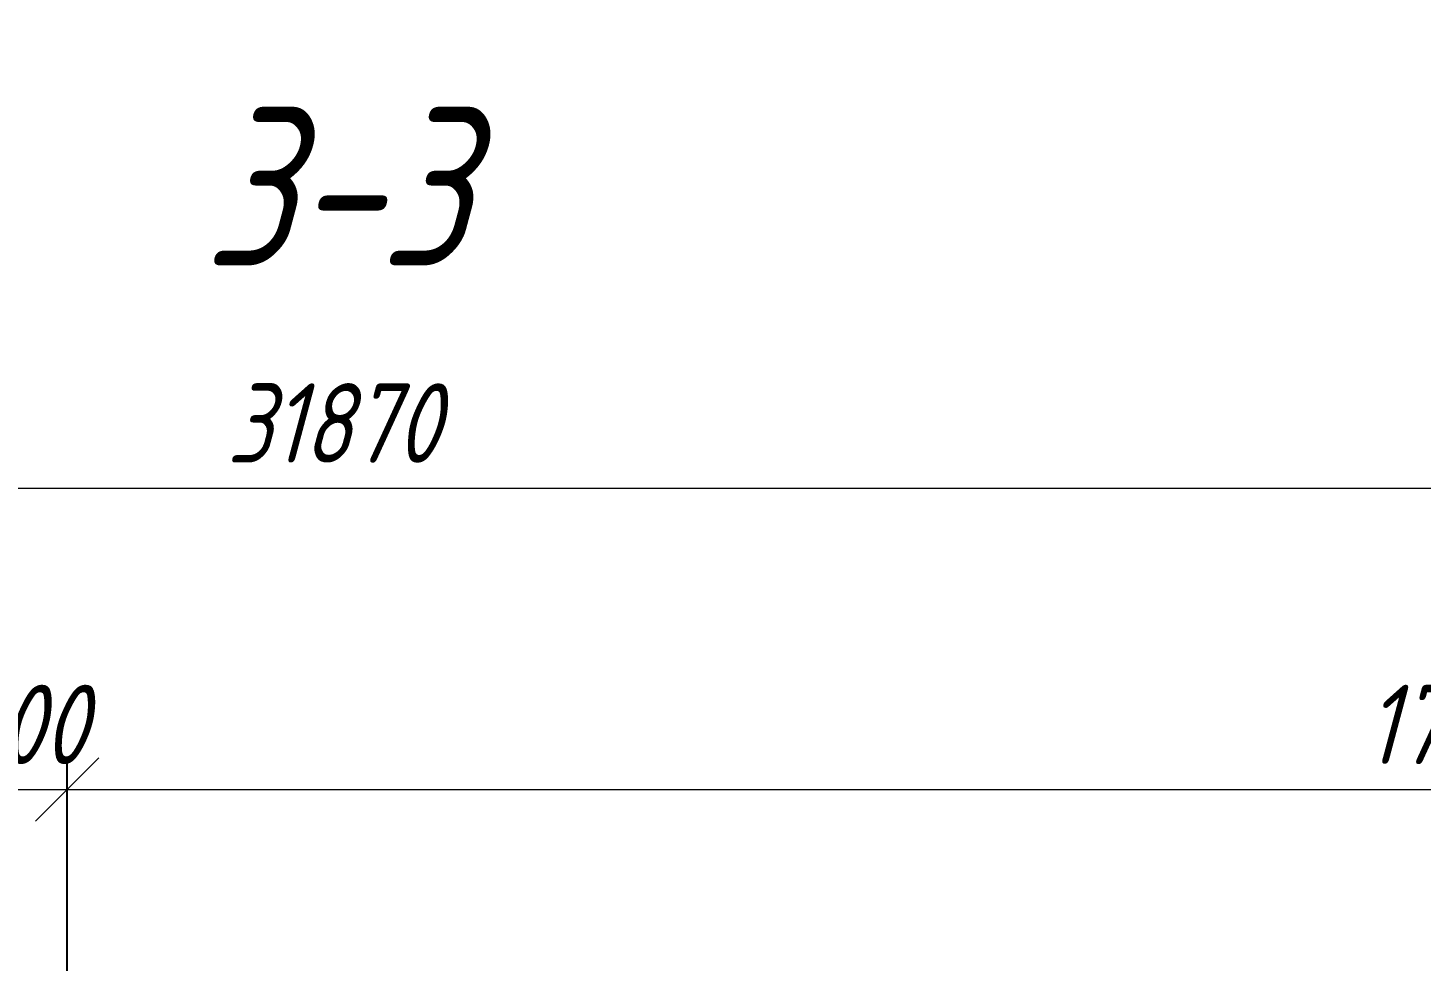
# Model space of a CAD drawing. Header units: millimetres. Extents: x 1864 to 10174863, y -4887456 to 5366151.
# Drawn here: x 10093734 to 10102517, y 20678 to 26558 of the extents above; entities that cross this region are included whole.
import ezdxf

# ---------------------------------------------------------------- set-up
doc = ezdxf.new("R2010")
doc.units = ezdxf.units.MM
doc.layers.add('!!ТЕКСТ', color=3, linetype='Continuous', lineweight=20)
doc.layers.add('ИС_Размер', color=3, linetype='Continuous', lineweight=18)
doc.styles.add('0', font='isocpeur.ttf', dxfattribs={"width": 0.8, "oblique": 15})
doc.styles.add('ISOCPEUR', font='isocpeur.ttf', dxfattribs={"width": 0.8, "oblique": 15, "height": 2.5})
doc.dimstyles.new('М200', dxfattribs={"dimscale": 200, "dimtxt": 2.5, "dimasz": 2, "dimexe": 1, "dimexo": 1, "dimgap": 0.8, "dimtad": 1, "dimdec": 0, "dimzin": 0, "dimdsep": 46, "dimtxsty": '0', "dimblk": 'OBLIQUE', "dimcen": 0.09, "dimdle": 1, "dimclrd": 256, "dimclre": 256, "dimclrt": 256, "dimadec": 4, "dimazin": 0, "dimtfac": 1, "dimtdec": 0, "dimtmove": 1, "dimatfit": 2, "dimfxl": 1, "dimtolj": 1, "dimtzin": 0, "dimlwd": -1, "dimarcsym": 0})

# ---------------------------------------------------------------- blocks, each defined once
blk = doc.blocks.new('_OBLIQUE')
at = {"color": 0, "linetype": 'ByBlock', "lineweight": -2}
blk.add_line((0.5000000000000001, 0.4999999999999999), (-0.5000000000000001, -0.4999999999999999), dxfattribs=at)
blk = doc.blocks.new('*D808')
at = {"layer": 'Defpoints', "color": 0, "linetype": 'Continuous', "transparency": 16777216}
for p in [(10111591.63658302, 21759.11955559397), (10111591.63658302, 16052.16797397057), (10093982.03900111, 15353.48586952418)]:
    blk.add_point(p, dxfattribs=at)
at = {"layer": 'ИС_Размер', "lineweight": -2, "transparency": 16777216}
for p, q in [((10093982.03900111, 15553.48586952418), (10093982.03900111, 21959.11955559397)), ((10111591.63658302, 16252.16797397057), (10111591.63658302, 21959.11955559397))]:
    blk.add_line(p, q, dxfattribs=at)
at = {"layer": 'ИС_Размер', "transparency": 16777216}
blk.add_line((10093782.03900111, 21759.11955559397), (10111791.63658302, 21759.11955559397), dxfattribs=at)
at = {"layer": 'ИС_Размер', "linetype": 'Continuous', "transparency": 16777216, "xscale": 400, "yscale": 400, "zscale": 400, "rotation": 180}
blk.add_blockref('_OBLIQUE', (10093982.03900111, 21759.11955559397), dxfattribs=at)
at = {"layer": 'ИС_Размер', "linetype": 'Continuous', "transparency": 16777216, "xscale": 400, "yscale": 400, "zscale": 400}
blk.add_blockref('_OBLIQUE', (10111591.63658302, 21759.11955559397), dxfattribs=at)
at = {"layer": 'ИС_Размер', "linetype": 'Continuous', "transparency": 16777216, "insert": (10102786.83779207, 22169.11955559397), "char_height": 500, "attachment_point": 5, "style": '0'}
blk.add_mtext('\\A1;17610', dxfattribs=at)
blk = doc.blocks.new('*D820')
at = {"layer": 'Defpoints', "color": 0, "linetype": 'Continuous', "transparency": 16777216}
for p in [(10093982.03900111, 21759.11955559397), (10093382.03900111, 19238.26856845349), (10093982.03900111, 19238.26856845349)]:
    blk.add_point(p, dxfattribs=at)
at = {"layer": 'ИС_Размер', "lineweight": -2, "transparency": 16777216}
for p, q in [((10093382.03900111, 19438.26856845349), (10093382.03900111, 21959.11955559397)), ((10093982.03900111, 19438.26856845349), (10093982.03900111, 21959.11955559397))]:
    blk.add_line(p, q, dxfattribs=at)
at = {"layer": 'ИС_Размер', "transparency": 16777216}
blk.add_line((10093182.03900111, 21759.11955559397), (10094182.03900111, 21759.11955559397), dxfattribs=at)
at = {"layer": 'ИС_Размер', "linetype": 'Continuous', "transparency": 16777216, "xscale": 400, "yscale": 400, "zscale": 400, "rotation": 180}
blk.add_blockref('_OBLIQUE', (10093382.03900111, 21759.11955559397), dxfattribs=at)
at = {"layer": 'ИС_Размер', "linetype": 'Continuous', "transparency": 16777216, "xscale": 400, "yscale": 400, "zscale": 400}
blk.add_blockref('_OBLIQUE', (10093982.03900111, 21759.11955559397), dxfattribs=at)
at = {"layer": 'ИС_Размер', "linetype": 'Continuous', "transparency": 16777216, "insert": (10093682.03900111, 22169.11955559397), "char_height": 500, "attachment_point": 5, "style": '0'}
blk.add_mtext('\\A1;600', dxfattribs=at)
blk = doc.blocks.new('*D800')
at = {"layer": 'Defpoints', "color": 0, "linetype": 'Continuous', "transparency": 16777216}
for p in [(10111591.63658302, 23658.03801140705), (10111591.63658302, 16052.16797397056), (10079721.5464946, 15445.40614026924)]:
    blk.add_point(p, dxfattribs=at)
at = {"layer": 'ИС_Размер', "lineweight": -2, "transparency": 16777216}
for p, q in [((10079721.5464946, 15645.40614026924), (10079721.5464946, 23858.03801140705)), ((10111591.63658302, 16252.16797397056), (10111591.63658302, 23858.03801140705))]:
    blk.add_line(p, q, dxfattribs=at)
at = {"layer": 'ИС_Размер', "transparency": 16777216}
blk.add_line((10079521.5464946, 23658.03801140705), (10111791.63658302, 23658.03801140705), dxfattribs=at)
at = {"layer": 'ИС_Размер', "linetype": 'Continuous', "transparency": 16777216, "xscale": 400, "yscale": 400, "zscale": 400, "rotation": 180}
blk.add_blockref('_OBLIQUE', (10079721.5464946, 23658.03801140705), dxfattribs=at)
at = {"layer": 'ИС_Размер', "linetype": 'Continuous', "transparency": 16777216, "xscale": 400, "yscale": 400, "zscale": 400}
blk.add_blockref('_OBLIQUE', (10111591.63658302, 23658.03801140705), dxfattribs=at)
at = {"layer": 'ИС_Размер', "linetype": 'Continuous', "transparency": 16777216, "insert": (10095656.59153881, 24068.03801140705), "char_height": 500, "attachment_point": 5, "style": '0'}
blk.add_mtext('\\A1;31870', dxfattribs=at)

msp = doc.modelspace()

# ---------------------------------------------------------------- texts
at = {"layer": '!!ТЕКСТ', "color": 1, "insert": (10095675.90071256, 25557.72048443174), "char_height": 1000, "width": 6242.408386151306, "attachment_point": 5, "style": 'ISOCPEUR', "bg_fill": 2}
msp.add_mtext('3-3', dxfattribs=at)

# ---------------------------------------------------------------- dimensions: what is measured, and where the dimension line sits
at = {"layer": 'ИС_Размер', "linetype": 'Continuous'}
for base, p1, p2, picture, middle in [((10111591.63658302, 23658.03801140705), (10079721.5464946, 15445.40614026924), (10111591.63658302, 16052.16797397056), '*D800', (10095656.59153881, 24068.03801140705)), ((10111591.63658302, 21759.11955559397), (10093982.03900111, 15353.48586952418), (10111591.63658302, 16052.16797397057), '*D808', (10102786.83779207, 22169.11955559397))]:
    dim = msp.add_linear_dim(base=base, p1=p1, p2=p2, dimstyle='М200', dxfattribs=at)
    dim.commit()
    dim.dimension.update_dxf_attribs({"geometry": picture, "text_midpoint": middle})
dim = msp.add_linear_dim(base=(10093982.03900111, 21759.11955559397), p1=(10093382.03900111, 19238.26856845349), p2=(10093982.03900111, 19238.26856845349), dimstyle='М200', dxfattribs=at)
dim.commit()
dim.dimension.update_dxf_attribs({"geometry": '*D820', "text_midpoint": (10093682.03900111, 21759.11955559397), "dimtype": 160})

doc.saveas('drawing.dxf')
